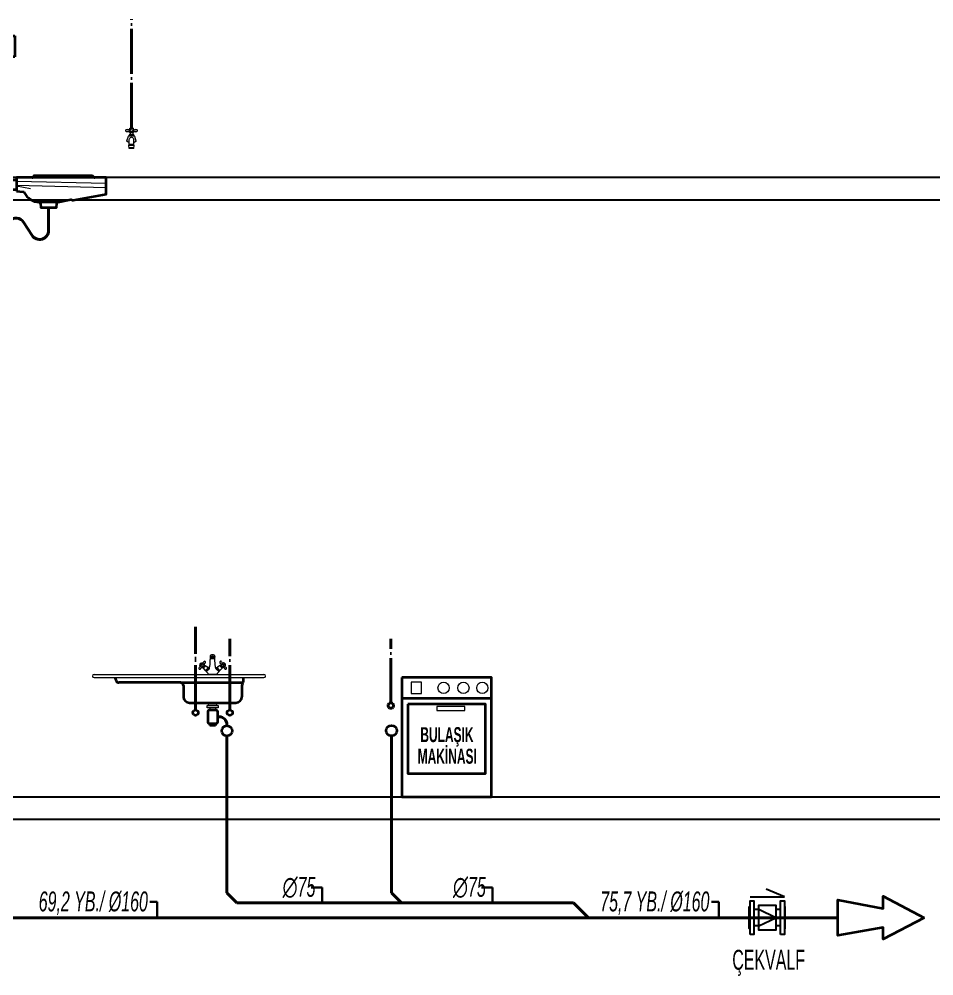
# Model space of a CAD drawing. Header units: centimetres. Extents: x 372964 to 529194, y 28783 to 59011.
# Drawn here: x 521078 to 521997, y 56288 to 57250 of the extents above; entities that cross this region are included whole.
import ezdxf
from ezdxf.enums import TextEntityAlignment as Align

# ---------------------------------------------------------------- set-up
doc = ezdxf.new("R2010")
doc.units = ezdxf.units.CM
for name, pattern in [('KESIK-3', [24, 20, -4]), ('SICAKSU1', [75, 60, -6, 0, -3, 0, -6]), ('SOGUKSU1', [72, 60, -6, 0, -6])]:
    doc.linetypes.add(name, pattern=pattern)
for name, color, linetype, lineweight in [('0-KRCN-MUTFAK-CİHAZ', 4, 'Continuous', 40), ('0-KRCN-SHT-02CIHAZ', 132, 'Continuous', 25), ('0-KRCN-SHT-EVYEBİRGÖZLÜ', 171, 'Continuous', 35), ('0-KRCN-SHT-MAKİNABULAŞIKÇAMAŞIR', 171, 'Continuous', 35), ('0-KRCN-SHT-PİSSU-BORU', 220, 'PISSU_LINE50', 40), ('0-KRCN-SHT-ROGAR', 151, 'Continuous', 35), ('0-KRCN-SHT-SICAKSU', 50, 'SICAKSU1', 40), ('0-KRCN-SHT-SOGUKSU', 141, 'SOGUKSU1', 40), ('0-KRCN-SHT-TUVALETKLOZET', 171, 'Continuous', 35), ('0-KRCN-SHT-TUVALETNORMAL', 171, 'Continuous', 35), ('0-KRCN-SHT-YAZI-ÇAP-PİSSU', 41, 'Continuous', 30), ('0-KRCN-SHT-ÇEKVALF', 4, 'Continuous', 25)]:
    doc.layers.add(name, color=color, linetype=linetype, lineweight=lineweight)
doc.styles.add('CAP', font='ARIALNB.TTF')
doc.styles.add('MUF', font='isocpeur.ttf')
doc.styles.add('style2', font='ARIALN.TTF', dxfattribs={"height": 0.1})
doc.styles.add('ÇAP-2', font='ARIALNBI.TTF')
doc.linetypes.add('PISSU_LINE50', pattern='A,50,-10,["C",MUF,S=10,R=0,X=1,Y=-5],0', length=60)

# ---------------------------------------------------------------- blocks, each defined once
blk = doc.blocks.new('0-MEK-SHT-ZKLN-ALATURKA TUVALET GIZLI')
at = {"layer": '0-KRCN-SHT-PİSSU-BORU', "ltscale": 0.5}
blk.add_lwpolyline([(-11, -20), (-11, -35.42, 0.748213), (0.05, -38.67), (5.74, -29.83, -0.478103), (15.02, -28.84), (21.95, -35.76)], format="xyb", dxfattribs=at)
at = {"layer": '0-KRCN-SHT-SOGUKSU', "ltscale": 0.5}
for p, q in [((-66.55, 33.5), (-66.55, 106.17)), ((19.45, 95), (19.45, 106.17))]:
    blk.add_line(p, q, dxfattribs=at)
at = {"layer": '0-KRCN-SHT-TUVALETKLOZET', "linetype": 'KESIK-3', "ltscale": 0.05}
for p, q in [((15.5, 0), (15.5, 96.59)), ((16.45, 95), (22.45, 95)), ((16.45, 60.42), (16.45, 95)), ((24.9, 90.5), (16.45, 90.5)), ((24.9, 90), (16.45, 90)), ((24.45, 90.5), (24.45, 93)), ((24.45, 88), (24.45, 90)), ((24.9, 90), (24.9, 90.5)), ((16.45, 85), (28.45, 85)), ((25.45, 87), (26.45, 87)), ((28.45, 77.5), (28.45, 85)), ((16.45, 77.5), (28.95, 77.5)), ((28.95, 73.5), (28.95, 77.5)), ((16.45, 73.5), (28.95, 73.5)), ((28.45, 58.5), (28.45, 73.5)), ((16.9, 59), (15.9, 59)), ((16.9, 58), (15.9, 58)), ((18.2, 59), (17.2, 59)), ((18.2, 58), (17.2, 58)), ((18.45, 58.5), (28.95, 58.5)), ((28.95, 54.5), (28.95, 58.5)), ((15.95, 54.5), (15.95, 56.79)), ((15.95, 54.5), (28.95, 54.5)), ((16.45, 54.5), (16.45, 41.5)), ((28.45, 41.5), (28.45, 54.5)), ((16.9, 39), (15.9, 39)), ((16.45, 41.5), (28.45, 41.5)), ((18.2, 39), (17.2, 39)), ((17.45, 39.3), (17.45, 41.5)), ((27.45, 38.5), (27.45, 41.5)), ((16.9, 38), (15.9, 38)), ((18.2, 38), (17.2, 38)), ((18.45, 37.5), (26.45, 37.5)), ((19.45, 37.5), (19.45, -1.5)), ((25.45, 37.5), (25.45, -3)), ((10.5, -1.75), (16.45, -1.75)), ((16.45, -1.25), (17.41, -1.25)), ((16.45, -8.75), (16.45, -1.25)), ((17.41, -8.75), (17.41, -1.25)), ((17.41, -2), (18.95, -2)), ((10.5, -8.25), (16.45, -8.25)), ((16.45, -8.75), (17.41, -8.75)), ((17.41, -8), (20.45, -8))]:
    blk.add_line(p, q, dxfattribs=at)
for points in [[(13.5, 81), (13.5, 95), (11.5, 95), (11.5, 81)], [(16.9, 59.7), (16.9, 57.3), (15.5, 57.3), (15.5, 57), (17.2, 57), (17.2, 60), (15.8, 60), (15.8, 63), (15.5, 63), (15.5, 59.7)], [(15.8, 59.8), (16.2, 59.8), (16.2, 60.8), (15.8, 60.8)], [(16.9, 57.7), (15.9, 57.7), (15.9, 59.3), (16.9, 59.3)], [(18.2, 57.7), (17.2, 57.7), (17.2, 59.3), (18.2, 59.3)], [(15.8, 44.8), (16.2, 44.8), (16.2, 45.8), (15.8, 45.8)], [(16.9, 39.7), (16.9, 37.3), (15.5, 37.3), (15.5, 37), (17.2, 37), (17.2, 40), (15.8, 40), (15.8, 43), (15.5, 43), (15.5, 39.7)], [(16.9, 37.7), (15.9, 37.7), (15.9, 39.3), (16.9, 39.3)], [(18.2, 37.7), (17.2, 37.7), (17.2, 39.3), (18.2, 39.3)]]:
    blk.add_lwpolyline(points, close=True, dxfattribs=at)
for points in [[(15.5, 63), (15.5, 67.3), (15.8, 67.3), (15.8, 63.3), (15.99, 63.3, -0.428923), (16.29, 62.99), (16.1, 60.3), (15.8, 60.3), (15.8, 63)], [(15.5, 43), (15.5, 47.3), (15.8, 47.3), (15.8, 43.3), (15.99, 43.3, -0.428923), (16.29, 42.99), (16.1, 40.3), (15.8, 40.3), (15.8, 43)]]:
    blk.add_lwpolyline(points, format="xyb", close=True, dxfattribs=at)
for points in [[(15.8, 60.6), (15.2, 60.6), (15.2, 60), (15.8, 60)], [(15.8, 45.6), (15.2, 45.6), (15.2, 45), (15.8, 45)]]:
    blk.add_lwpolyline(points, dxfattribs=at)
for centre, radius, start, end in [((22.45, 93), 2, 0, 90), ((25.45, 88), 1, 180, 270), ((26.45, 85), 2, 0, 90), ((26.45, 38.5), 1, 270, 0), ((18.45, 38.5), 1, 233.1301, 270), ((18.95, -1.5), 0.5, 270, 0), ((20.45, -3), 5, 270, 0)]:
    blk.add_arc(centre, radius, start, end, dxfattribs=at)
at = {"layer": '0-KRCN-SHT-TUVALETNORMAL', "color": 120, "lineweight": 20}
for p, q in [((-68.04, 31.5), (-68.04, 32.22)), ((-67.75, 32.83), (-67.6, 32.83)), ((-67.6, 33.13), (-67.43, 33.13)), ((-67.6, 32.83), (-66.38, 32.83)), ((-65.66, 33.13), (-67.43, 33.13)), ((-66.91, 33.47), (-66.91, 33.44)), ((-66.19, 33.44), (-66.91, 33.44)), ((-65.49, 32.83), (-66.38, 32.83)), ((-66.19, 33.47), (-66.19, 33.44)), ((-65.49, 33.13), (-65.66, 33.13)), ((-65.34, 32.83), (-65.49, 32.83)), ((-65.06, 31.5), (-65.06, 32.23)), ((-68.04, 31.5), (-68.04, 30.78)), ((-67.63, 29.01), (-67.87, 28.87)), ((-67.87, 28.87), (-67.87, 28.64)), ((-65.24, 28.64), (-67.86, 28.64)), ((-67.75, 30.18), (-67.39, 30.18)), ((-65.46, 29.01), (-67.63, 29.01)), ((-67.39, 30.18), (-67.39, 29.01)), ((-67.39, 30.18), (-65.71, 30.18)), ((-65.71, 30.18), (-65.71, 29.01)), ((-65.34, 30.18), (-65.71, 30.18)), ((-65.46, 29.01), (-65.22, 28.87)), ((-65.22, 28.87), (-65.22, 28.64)), ((-65.06, 31.5), (-65.06, 30.78)), ((-64.72, 21.66), (-68.38, 21.66)), ((-68.08, 19.51), (-68.38, 21.66)), ((-68.16, 20.05), (-64.94, 20.05)), ((-68.08, 21.66), (-68.08, 25.46)), ((-68.08, 22.3), (-65.01, 22.3)), ((-68.08, 19.51), (-65.01, 19.51)), ((-65.01, 21.66), (-65.01, 25.46)), ((-65.01, 19.51), (-64.72, 21.66)), ((-49.5, -4), (10.5, -2.5)), ((10.5, -5), (-49.5, -6.5)), ((10.5, -5.5), (1, -7.25))]:
    blk.add_line(p, q, dxfattribs=at)
at = {"layer": '0-KRCN-SHT-TUVALETNORMAL'}
blk.add_line((-16.83, -16.5), (-4.79, -16.5), dxfattribs=at)
at = {"layer": '0-KRCN-SHT-TUVALETNORMAL', "color": 120, "lineweight": 20}
for points in [[(-64.98, 28.03), (-68.11, 28.03, 0.32492), (-68.59, 27.68), (-69.56, 24.71, 0.32492), (-69.37, 24.15), (-68.08, 23.21, 0.32492)], [(-65.01, 23.21), (-63.72, 24.15, 0.32492), (-63.54, 24.71), (-64.51, 27.68, 0.32492), (-64.98, 28.03)]]:
    blk.add_lwpolyline(points, format="xyb", dxfattribs=at)
at = {"layer": '0-KRCN-SHT-TUVALETNORMAL'}
blk.add_lwpolyline([(10.5, -9), (6.06, -9.44, 0.254585), (5.27, -9.98, -0.264008), (-4.63, -16.48, 0.375015), (-5.56, -17.4), (-5.75, -20), (-16.25, -20), (-16.45, -17.22, 0.322367), (-17.2, -16.32), (-25.95, -14.63, 0.247409), (-26.27, -14.72, -0.271623), (-27.58, -15.06), (-49.5, -11), (-49.5, 0), (-41.92, 0), (10.5, 0)], format="xyb", close=True, dxfattribs=at)
blk.add_lwpolyline([(0, 0, -0.249958), (-0.75, 0.4), (-1.22, 1.1, 0.249958), (-1.97, 1.5), (-39.82, 1.5, 0.221736), (-40.51, 1.18), (-41.23, 0.32, -0.221736), (-41.92, 0)], format="xyb", dxfattribs=at)
at = {"layer": '0-KRCN-SHT-TUVALETNORMAL', "color": 120, "lineweight": 20}
for centre, radius, start, end in [((-69.56, 31.5), 0.843, 54.2766, 180), ((-68.58, 33.02), 0.963, 239.96372, 304.30256), ((-65.74, 31.5), 2.41, 146.63299, 162.67258), ((-67.6, 32.98), 0.15, 90, 270), ((-66.55, 32.23), 1.26, 106.60155, 134.41531), ((-66.55, 31.5), 0.843, 0, 180), ((-66.55, 31.46), 2.05, 90, 100.16425), ((-66.55, 31.46), 2.05, 79.83575, 90), ((-66.55, 32.23), 1.26, 45.58469, 73.39845), ((-65.49, 32.98), 0.15, 270, 90), ((-67.36, 31.5), 2.41, 17.4576, 33.36701), ((-64.51, 33.02), 0.963, 235.69744, 300.03628), ((-63.54, 31.5), 0.843, 0, 125.7234), ((-69.56, 31.5), 0.843, 180, 305.7234), ((-68.58, 29.98), 0.963, 55.69744, 122.84754), ((-67.42, 28.03), 0.781, 131.27178, 180.03958), ((-66.55, 25.46), 1.54, 0, 180), ((-65.74, 31.5), 2.41, 197.4576, 213.36701), ((-67.86, 28.52), 0.12, 90, 131.27178), ((-66.55, 31.5), 0.843, 180, 0), ((-67.36, 31.5), 2.41, 326.63299, 342.5424), ((-65.24, 28.52), 0.12, 48.72822, 90), ((-65.67, 28.03), 0.781, 359.96042, 48.72822), ((-64.51, 29.99), 0.963, 59.96372, 124.30256), ((-63.54, 31.5), 0.843, 234.2766, 0)]:
    blk.add_arc(centre, radius, start, end, dxfattribs=at)
blk = doc.blocks.new('*U60')
at = {"layer": '0-KRCN-SHT-EVYEBİRGÖZLÜ', "color": 120, "lineweight": 20}
for p, q in [((-1.33, 94.81), (-1.38, 93.63)), ((-1.19, 93.64), (-1.19, 93.63)), ((-1.19, 93.63), (-1.18, 92.96)), ((1.25, 93.64), (1.24, 92.97)), ((1.25, 93.65), (1.25, 93.64)), ((1.38, 94.82), (1.44, 93.64)), ((-7.75, 87.2), (-8.23, 87.58)), ((-8.23, 87.58), (-8.23, 87.58)), ((-7.75, 87.2), (-7.28, 86.83)), ((-7.28, 86.83), (-7.28, 86.83)), ((-6.2, 89.17), (-6.68, 89.55)), ((-6.68, 89.55), (-6.68, 89.55)), ((-6.47, 86.89), (-6.13, 86.62)), ((-6.37, 86.31), (-4.86, 84.73)), ((-6.2, 89.17), (-5.73, 88.8)), ((-5.73, 88.8), (-5.73, 88.79)), ((-5.6, 88), (-5.25, 87.73)), ((-5.01, 88.04), (-3.11, 86.94)), ((-4.51, 84.42), (-4.86, 84.73)), ((-4.35, 84.29), (-4.51, 84.42)), ((-4.24, 84.1), (-4.32, 84.17)), ((-2.74, 86.68), (-3.11, 86.94)), ((-2.57, 86.55), (-2.74, 86.68)), ((-2.16, 86.7), (-2.42, 86.53)), ((2.25, 86.71), (2.51, 86.55)), ((2.67, 86.57), (2.83, 86.7)), ((2.83, 86.7), (3.2, 86.95)), ((5.1, 88.07), (3.2, 86.95)), ((4.35, 84.13), (4.43, 84.19)), ((4.46, 84.32), (4.62, 84.45)), ((4.62, 84.45), (4.97, 84.76)), ((6.46, 86.35), (4.97, 84.76)), ((5.68, 88.03), (5.34, 87.76)), ((6.28, 89.21), (5.81, 88.83)), ((5.81, 88.83), (5.81, 88.83)), ((6.56, 86.92), (6.22, 86.65)), ((6.28, 89.21), (6.76, 89.58)), ((6.76, 89.58), (6.76, 89.58)), ((7.85, 87.24), (7.37, 86.86)), ((7.37, 86.86), (7.37, 86.87)), ((7.85, 87.24), (8.32, 87.62)), ((8.32, 87.62), (8.32, 87.62)), ((-79.39, 82), (34.44, 82)), ((-79.39, 80), (34.44, 80)), ((2.86, 82), (-2.74, 82)), ((-2.73, 61.2), (-2.95, 63.13)), ((2.91, 61.2), (-2.73, 61.2)), ((-1.8, 59.75), (-1.8, 58.25)), ((1.98, 59.75), (1.98, 58.25)), ((2.91, 61.2), (3.12, 63.13))]:
    blk.add_line(p, q, dxfattribs=at)
at = {"layer": '0-KRCN-SHT-EVYEBİRGÖZLÜ', "linetype": 'Continuous'}
for p, q in [((-65.39, 80), (-64.57, 77.87)), ((20.44, 80), (20.44, 76.97)), ((-21.54, 76.6), (-62.7, 76.6)), ((-21.54, 76.6), (20.4, 76.6)), ((-19.54, 74.6), (-19.54, 67.13)), ((19.66, 74.6), (19.66, 67.13)), ((-15.54, 63.13), (15.66, 63.13)), ((-1.8, 49.07), (-1.8, 47.93)), ((1.98, 47.93), (-1.8, 47.93)), ((1.98, 49.07), (1.98, 47.93))]:
    blk.add_line(p, q, dxfattribs=at)
at = {"layer": '0-KRCN-SHT-EVYEBİRGÖZLÜ', "color": 120, "lineweight": 20}
for points in [[(-2.15, 86.04), (-1.97, 86.88), (-1.84, 87.52), (-1.74, 88.01), (-1.67, 88.39), (-1.63, 88.7), (-1.61, 88.98), (-1.59, 89.27), (-1.58, 89.61), (-1.57, 90.04), (-1.56, 90.55), (-1.54, 91.13), (-1.51, 91.77), (-1.48, 92.48), (-1.44, 93.23), (-1.39, 94.02), (-1.33, 94.8)], [(2.25, 86.05), (2.07, 86.89), (1.93, 87.53), (1.83, 88.02), (1.76, 88.4), (1.72, 88.71), (1.69, 88.99), (1.67, 89.28), (1.66, 89.62), (1.65, 90.05), (1.63, 90.55), (1.61, 91.14), (1.58, 91.78), (1.54, 92.49), (1.5, 93.24), (1.44, 94.03), (1.38, 94.8)]]:
    blk.add_lwpolyline(points, dxfattribs=at)
for points in [[(0.03, 94.24, 0.043526), (-0.55, 94.18, 0.056893), (-0.97, 94.06, 0.099366), (-1.3, 93.83, 0.195773), (-1.38, 93.63, 0.195773), (-1.3, 93.43, 0.037242), (-1.19, 93.33)], [(0.03, 94.16, 0.043526), (-0.47, 94.11, 0.056893), (-0.83, 94, 0.099366), (-1.12, 93.8, 0.184554), (-1.19, 93.64)], [(0.02, 94.24, -0.043526), (0.6, 94.19, -0.056893), (1.03, 94.06, -0.099366), (1.36, 93.83, -0.195773), (1.44, 93.64, -0.195773), (1.36, 93.44, -0.037242), (1.25, 93.34)], [(0.02, 94.16, -0.043526), (0.52, 94.11, -0.056893), (0.89, 94, -0.099366), (1.18, 93.81, -0.184554), (1.25, 93.65)], [(0.51, 93.35, -0.049816), (0.79, 93.26, -0.099769), (1.05, 93.08, -0.194284), (1.11, 92.93, -0.194284), (1.05, 92.78, -0.099769), (0.79, 92.6, -0.057439), (0.47, 92.5, -0.044019), (0.02, 92.47)], [(-5.5, 87.03, -0.022357), (-5.8, 86.69, -0.030945), (-6.04, 86.46, -0.06719), (-6.29, 86.3, -0.279259), (-6.37, 86.31, -0.279259), (-6.39, 86.38, -0.06719), (-6.3, 86.67, -0.006273), (-6.27, 86.73)], [(-5.57, 87.08, -0.022357), (-5.76, 86.86, -0.030945), (-5.91, 86.72, -0.064807), (-6.08, 86.61, -0.279259), (-6.13, 86.62)], [(-5.25, 87.73, -0.279259), (-5.24, 87.68, -0.06719), (-5.3, 87.5, -0.030945), (-5.4, 87.32, -0.022357), (-5.57, 87.08)], [(-5.4, 87.84, -0.006992), (-5.34, 87.89, -0.06719), (-5.09, 88.05, -0.279259), (-5.01, 88.04, -0.279259), (-4.98, 87.97, -0.06719), (-5.08, 87.68, -0.030945), (-5.24, 87.4, -0.022357), (-5.5, 87.03)], [(-3.77, 85.67, -0.02231), (-4.15, 85.22, -0.030883), (-4.46, 84.94, -0.067083), (-4.79, 84.73, -0.198167), (-4.86, 84.73)], [(-3.39, 85.37, -0.021718), (-3.77, 84.92, -0.030097), (-4.09, 84.62, -0.065706), (-4.42, 84.41, -0.282456), (-4.51, 84.42, -0.02931), (-4.52, 84.43)], [(-4.38, 84.32, 0.003674), (-4.38, 84.3, 0.279259), (-4.35, 84.19)], [(-3.23, 85.24, -0.021423), (-3.61, 84.79, -0.029703), (-3.92, 84.49, -0.065007), (-4.25, 84.28, -0.283952), (-4.35, 84.29)], [(-4.17, 84.12, 0.06719), (-3.81, 84.34, 0.030945), (-3.48, 84.65, 0.022357), (-3.08, 85.12, 0.022357), (-2.71, 85.63, 0.030945), (-2.49, 86.02, 0.06719), (-2.36, 86.42, 0.279259), (-2.4, 86.52)], [(-3.11, 86.94, -0.159274), (-3.1, 86.88, -0.067083), (-3.22, 86.51, -0.030883), (-3.43, 86.14, -0.02231), (-3.77, 85.67)], [(-2.75, 86.69, -0.035922), (-2.74, 86.68, -0.282456), (-2.7, 86.59, -0.065706), (-2.83, 86.22, -0.030097), (-3.04, 85.85, -0.021718), (-3.39, 85.37)], [(-2.57, 86.55, -0.283952), (-2.54, 86.46, -0.065007), (-2.67, 86.09, -0.029703), (-2.88, 85.72, -0.021423), (-3.23, 85.24)], [(-2.57, 86.55, -0.003674), (-2.55, 86.56, -0.279259), (-2.44, 86.55)], [(2.44, 86.48, 0.200512), (2.43, 86.4, 0.06719), (2.57, 86.01, 0.030945), (2.8, 85.63, 0.022357), (3.19, 85.13, 0.022357), (3.61, 84.67, 0.030945), (3.95, 84.37, 0.06719), (4.31, 84.16, 0.279259), (4.41, 84.18)], [(2.67, 86.57, 0.003674), (2.64, 86.58, 0.279259), (2.54, 86.57)], [(2.67, 86.57, 0.283952), (2.64, 86.48, 0.065007), (2.77, 86.11, 0.029703), (2.98, 85.74, 0.021423), (3.33, 85.26)], [(2.84, 86.71, 0.035922), (2.83, 86.7, 0.282456), (2.8, 86.61, 0.065706), (2.93, 86.24, 0.030097), (3.14, 85.87, 0.021718), (3.49, 85.38)], [(3.2, 86.95, 0.159274), (3.19, 86.89, 0.067083), (3.32, 86.53, 0.030883), (3.53, 86.16, 0.02231), (3.87, 85.69)], [(3.33, 85.26, 0.021423), (3.72, 84.81, 0.029703), (4.03, 84.52, 0.065007), (4.36, 84.31, 0.283952), (4.46, 84.32)], [(3.49, 85.38, 0.021718), (3.88, 84.94, 0.030097), (4.19, 84.64, 0.065706), (4.52, 84.44, 0.282456), (4.62, 84.45, 0.02931), (4.63, 84.45)], [(3.87, 85.69, 0.02231), (4.25, 85.25, 0.030883), (4.56, 84.96, 0.067083), (4.89, 84.76, 0.198167), (4.97, 84.76)], [(4.48, 84.34, -0.003674), (4.49, 84.32, -0.279259), (4.46, 84.22)], [(5.49, 87.87, 0.006992), (5.43, 87.92, 0.06719), (5.17, 88.08, 0.279259), (5.1, 88.07, 0.279259), (5.07, 87.99, 0.06719), (5.16, 87.71, 0.030945), (5.33, 87.43, 0.022357), (5.59, 87.06)], [(5.34, 87.76, 0.279259), (5.32, 87.71, 0.06719), (5.39, 87.53, 0.030945), (5.49, 87.35, 0.022357), (5.66, 87.11)], [(5.59, 87.06, 0.022357), (5.89, 86.72, 0.030945), (6.13, 86.49, 0.06719), (6.39, 86.34, 0.279259), (6.46, 86.35, 0.279259), (6.49, 86.42, 0.06719), (6.4, 86.7, 0.006273), (6.37, 86.76)], [(5.66, 87.11, 0.022357), (5.85, 86.89, 0.030945), (6.01, 86.75, 0.064807), (6.17, 86.64, 0.279259), (6.22, 86.65)]]:
    blk.add_lwpolyline(points, format="xyb", dxfattribs=at)
for points in [[(0.02, 93.52, -0.046919), (0.52, 93.48, -0.06059), (0.88, 93.36, -0.101877), (1.17, 93.16, -0.18587), (1.24, 92.97, -0.18587), (1.17, 92.79, -0.101877), (0.89, 92.58, -0.06059), (0.52, 92.46, -0.046919), (0.03, 92.41, -0.046919), (-0.46, 92.45, -0.06059), (-0.83, 92.56, -0.101877), (-1.11, 92.77, -0.18587), (-1.19, 92.95, -0.18587), (-1.12, 93.14, -0.101877), (-0.83, 93.35, -0.06059), (-0.47, 93.47, -0.046919)], [(0.02, 92.53, -0.048311), (-0.36, 92.57, -0.062066), (-0.64, 92.66, -0.102741), (-0.86, 92.82, -0.182029), (-0.91, 92.97, -0.182029), (-0.86, 93.12, -0.102741), (-0.64, 93.28, -0.062066), (-0.36, 93.38, -0.048311), (0.02, 93.41, -0.048311), (0.4, 93.38, -0.062066), (0.69, 93.29, -0.102741), (0.9, 93.12, -0.182029), (0.96, 92.97, -0.182029), (0.9, 92.83, -0.102741), (0.69, 92.66, -0.062066), (0.4, 92.57, -0.048311)]]:
    blk.add_lwpolyline(points, format="xyb", close=True, dxfattribs=at)
blk.add_lwpolyline([(3.7, 61.2), (3.7, 59.75), (-3.52, 59.75), (-3.52, 61.2)], close=True, dxfattribs=at)
at = {"layer": '0-KRCN-SHT-EVYEBİRGÖZLÜ', "linetype": 'Continuous'}
blk.add_lwpolyline([(3.22, 57.25), (3.22, 50.07, -0.414214), (2.22, 49.07), (-2.05, 49.07, -0.414214), (-3.05, 50.07), (-3.05, 57.25, -0.414214), (-2.05, 58.25), (2.22, 58.25, -0.414214)], format="xyb", close=True, dxfattribs=at)
at = {"layer": '0-KRCN-SHT-EVYEBİRGÖZLÜ', "color": 120, "lineweight": 20}
for centre in [(-6.53, 87.84), (6.62, 87.87)]:
    blk.add_circle(centre, 0.708, dxfattribs=at)
at = {"layer": '0-KRCN-SHT-EVYEBİRGÖZLÜ'}
for centre, radius in [((-11.4, 56.48), 1.84), ((11.58, 56.48), 1.84), ((9.6, 44.28), 3.5)]:
    blk.add_circle(centre, radius, dxfattribs=at)
at = {"layer": '0-KRCN-SHT-EVYEBİRGÖZLÜ', "color": 120, "lineweight": 20}
for centre, radius, start, end in [((-6.14, 87.53), 2.59, 121.07698, 127.16391), ((-7.41, 89.65), 0.126, 339.46541, 126.02299), ((-7.36, 89.64), 0.126, 343.65346, 89.67862), ((-6.92, 90.32), 0.81, 287.50667, 351.84552), ((-5.41, 90.17), 0.708, 51.80924, 177.53263), ((-5.41, 90.17), 0.708, 286.08584, 51.80924), ((-1.23, 94.8), 0.101, 125.41643, 186.21199), ((0.02, 93.03), 2.27, 54.58357, 125.41643), ((1.28, 94.8), 0.101, 353.78801, 54.58357), ((5.49, 90.2), 0.708, 128.5, 254.2234), ((5.49, 90.2), 0.708, 2.7766, 128.5), ((7, 90.36), 0.81, 188.46372, 252.80256), ((7.44, 89.68), 0.126, 90.63062, 196.65577), ((7.49, 89.69), 0.126, 54.28624, 200.84382), ((6.23, 87.56), 2.59, 53.14532, 59.23225), ((-8.54, 86.2), 0.708, 106.08584, 231.80924), ((-8.54, 86.2), 0.708, 231.80924, 357.53263), ((-9.04, 87.63), 0.81, 291.77295, 356.1118), ((-8.5, 88.26), 0.126, 152.07316, 308.51753), ((-6.14, 87.53), 2.59, 156.60865, 162.36929), ((-8.48, 88.22), 0.126, 196.10837, 299.96501), ((-7.37, 88.49), 1.19, 103.3712, 180.40622), ((-7.48, 88.58), 1.04, 100.042, 183.57647), ((-8.47, 88.52), 0.0506, 183.57647, 295.45205), ((-7.29, 88.43), 1.24, 196.03607, 196.61925), ((-6.56, 88.72), 2.02, 198.44222, 214.48181), ((-9.11, 89.86), 1.53, 295.45205, 348.16642), ((-8.43, 88.98), 0.0101, 157.37072, 292.48233), ((-9.4, 90.09), 2.21, 295.8507, 347.36491), ((-8.65, 89.51), 0.581, 292.48233, 350.84745), ((-9.29, 90.01), 2.04, 295.17635, 348.60232), ((-8.09, 89.42), 0.0101, 350.84745, 125.95905), ((-7.03, 86.05), 0.81, 107.50667, 174.65677), ((-7.66, 89.56), 0.0506, 348.16642, 100.042), ((-6.76, 88.02), 0.607, 58.71002, 224.90845), ((-6.56, 88.72), 2.02, 249.13666, 264.24303), ((-7.29, 88.43), 1.24, 86.99922, 87.54714), ((-7.4, 87.65), 2.02, 69.13666, 85.17625), ((-7.95, 88.95), 2.54, 297.89821, 345.72026), ((-6.76, 86.71), 0.00506, 264.24303, 297.89821), ((-4.92, 88.74), 0.81, 108.9617, 176.1118), ((-7.4, 87.65), 2.02, 19.37544, 34.31338), ((-5.49, 88.32), 0.00506, 345.72026, 19.37544), ((-4.25, 84.27), 0.129, 216.05853, 242.69173), ((-4.21, 84.21), 0.0996, 238.69845, 298.25306), ((-7.05, 80.52), 4.55, 19.02996, 51.9978), ((-3.42, 86.34), 1.31, 287.05789, 346.6638), ((-2.5, 86.43), 0.129, 39.4248, 66.05801), ((2.52, 87.14), 0.506, 203.45422, 238.34139), ((3.52, 86.36), 1.31, 193.64544, 253.25134), ((2.59, 86.4), 0.167, 117.47921, 151.90904), ((2.59, 86.45), 0.129, 114.25123, 140.88443), ((7.18, 80.55), 4.55, 128.31143, 161.48011), ((4.35, 84.29), 0.129, 297.61751, 324.25071), ((5, 88.77), 0.81, 4.19744, 71.34754), ((7.49, 87.69), 2.02, 145.99585, 160.9338), ((8.03, 88.99), 2.54, 194.58898, 242.41102), ((5.58, 88.35), 0.00506, 160.9338, 194.58898), ((6.85, 88.06), 0.607, 315.40079, 121.59921), ((7.49, 87.69), 2.02, 95.13299, 111.17258), ((6.86, 86.75), 0.00506, 242.41102, 276.0662), ((6.64, 88.76), 2.02, 276.0662, 291.17258), ((7.38, 88.47), 1.24, 92.7621, 93.31002), ((9.47, 90.14), 2.21, 192.94433, 244.45853), ((9.37, 90.06), 2.04, 191.70691, 245.13288), ((7.13, 86.09), 0.81, 5.65246, 72.80256), ((7.74, 89.6), 0.0506, 80.26724, 192.14282), ((9.18, 89.91), 1.53, 192.14282, 244.85718), ((7.45, 88.53), 1.19, 359.90301, 76.93804), ((7.57, 88.62), 1.04, 356.73276, 80.26724), ((8.64, 86.24), 0.708, 182.7766, 308.5), ((8.17, 89.46), 0.0101, 54.35018, 189.46179), ((8.73, 89.55), 0.581, 189.46179, 247.8269), ((6.64, 88.76), 2.02, 325.82742, 341.86701), ((9.13, 87.68), 0.81, 184.19744, 248.53628), ((8.52, 89.02), 0.0101, 247.8269, 22.93851), ((8.59, 88.3), 0.126, 231.79171, 28.23607), ((8.57, 88.26), 0.126, 240.34423, 344.20087), ((8.55, 88.57), 0.0506, 244.85718, 356.73276), ((7.38, 88.47), 1.24, 343.68998, 344.27317), ((6.23, 87.56), 2.59, 17.93994, 23.70059), ((8.64, 86.24), 0.708, 308.5, 74.2234), ((-79.39, 81), 1, 90, 270), ((34.44, 81), 1, 270, 90)]:
    blk.add_arc(centre, radius, start, end, dxfattribs=at)
at = {"layer": '0-KRCN-SHT-EVYEBİRGÖZLÜ', "linetype": 'Continuous'}
for centre, radius, start, end in [((-62.7, 78.6), 2, 201.27478, 270), ((18.44, 76.97), 2, 323.64036, 0), ((-21.54, 74.6), 2, 0, 90), ((21.66, 74.6), 2, 143.64036, 180), ((-15.54, 67.13), 4, 180, 270), ((15.66, 67.13), 4, 270, 0)]:
    blk.add_arc(centre, radius, start, end, dxfattribs=at)
at = {"layer": '0-KRCN-SHT-PİSSU-BORU', "ltscale": 0.5}
for p, q in [((3.22, 53.66), (4.6, 53.66)), ((9.6, 47.78), (9.6, 48.66))]:
    blk.add_line(p, q, dxfattribs=at)
blk.add_arc((4.6, 48.66), 5, 0, 90, dxfattribs=at)
at = {"layer": '0-KRCN-SHT-SICAKSU', "ltscale": 0.5}
blk.add_line((-11.4, 58.31), (-11.4, 114), dxfattribs=at)
at = {"layer": '0-KRCN-SHT-SOGUKSU', "ltscale": 0.5}
blk.add_line((11.58, 58.31), (11.58, 106), dxfattribs=at)
blk = doc.blocks.new('0-MEK-SHT-ZKLN-MAKİNA BULAŞIK')
at = {"layer": '0-KRCN-SHT-MAKİNABULAŞIKÇAMAŞIR'}
blk.add_line((-30, 66.15), (30, 66.15), dxfattribs=at)
at = {"layer": '0-KRCN-SHT-MAKİNABULAŞIKÇAMAŞIR', "linetype": 'Continuous'}
for points in [[(-30, 80), (-30, 0), (30, 0), (30, 80)], [(-26, 62.15), (-26, 15.74), (26, 15.74), (26, 62.15)]]:
    blk.add_lwpolyline(points, close=True, dxfattribs=at)
at = {"layer": '0-KRCN-SHT-MAKİNABULAŞIKÇAMAŞIR', "color": 120, "linetype": 'Continuous', "lineweight": 20}
for points in [[(-23.84, 76.85), (-23.84, 69.29), (-16.91, 69.29), (-16.91, 76.85)], [(-6.62, 60.56), (-6.62, 57.91), (12.15, 57.91), (12.15, 60.56)]]:
    blk.add_lwpolyline(points, close=True, dxfattribs=at)
for centre in [(-2.07, 73.07), (11.24, 73.07), (23.88, 73.07)]:
    blk.add_circle(centre, 3.78, dxfattribs=at)
at = {"layer": '0-KRCN-SHT-MAKİNABULAŞIKÇAMAŞIR', "linetype": 'Continuous'}
blk.add_circle((-36.96, 44.43), 3.54, dxfattribs=at)
at = {"layer": '0-KRCN-SHT-PİSSU-BORU', "ltscale": 0.5}
blk.add_line((-36.96, 40.89), (-36.96, 0), dxfattribs=at)
at = {"layer": '0-KRCN-SHT-SOGUKSU', "ltscale": 0.5}
blk.add_line((-37.39, 63.04), (-37.39, 106), dxfattribs=at)
blk.add_circle((-37.39, 61.2), 1.84, dxfattribs=at)
at = {"layer": '0-KRCN-SHT-MAKİNABULAŞIKÇAMAŞIR', "color": 120, "linetype": 'Continuous', "lineweight": 20, "style": 'CAP', "width": 0.7}
for s, p in [('BULAŞIK', (0.18, 40.31)), ('MAKİNASI', (0.4, 28.42))]:
    blk.add_text(s, height=10, dxfattribs=at).set_placement(p, align=Align.MIDDLE)
blk = doc.blocks.new('G$CADAFA931')
blk.add_wipeout([(-2.03, 4.81), (-1.71, 4.81), (-1.71, 7.48), (0, 7.48), (0, 3.69), (2.17, 3.69), (2.17, 5.59), (9.8, 5.59), (9.8, 3.69), (11.97, 3.69), (11.97, 7.48), (13.68, 7.48), (13.68, 4.81), (14, 4.81), (14, -4.81), (13.68, -4.81), (13.68, -7.48), (11.97, -7.48), (11.97, -3.69), (9.8, -3.69), (9.8, -5.59), (2.17, -5.59), (2.17, -3.69), (0, -3.69), (0, -7.48), (-1.71, -7.48), (-1.71, -4.81), (-2.03, -4.81)]).dxf.layer = '0-KRCN-SHT-ÇEKVALF'
at = {"layer": '0-KRCN-SHT-ÇEKVALF'}
for p, q in [((2.17, 3.69), (0, 3.69)), ((2.17, 3.69), (9.8, 0)), ((9.8, 0), (2.17, -3.69)), ((11.97, 3.69), (9.8, 3.69)), ((2.17, -3.69), (0, -3.69)), ((9.79, -0.01), (9.8, -0.01)), ((11.97, -3.69), (9.8, -3.69)), ((-1.71, -9.25), (13.68, -9.25)), ((13.68, -9.25), (5.52, -12.76))]:
    blk.add_line(p, q, dxfattribs=at)
for points in [[(-1.71, 4.81), (-2.03, 4.81), (-2.03, -4.81), (-1.71, -4.81)], [(5.19, -5.59), (9.8, -5.59), (9.8, 5.59), (2.17, 5.59), (2.17, -5.59), (5.19, -5.59)], [(13.68, 4.81), (14, 4.81), (14, -4.81), (13.68, -4.81)]]:
    blk.add_lwpolyline(points, dxfattribs=at)
for points in [[(-1.71, 7.48), (-1.71, -7.48), (0, -7.48), (0, 7.48)], [(11.97, 7.48), (11.97, -7.48), (13.68, -7.48), (13.68, 7.48)]]:
    blk.add_lwpolyline(points, close=True, dxfattribs=at)

msp = doc.modelspace()

# ---------------------------------------------------------------- linework, layer by layer
at = {"layer": '0-KRCN-SHT-02CIHAZ', "color": 8}
for p, q in [((523558.771, 57090.55), (503312.649, 57090.55)), ((503312.649, 57068.05), (523558.771, 57068.05)), ((503312.649, 56468.05), (523558.771, 56468.05)), ((523558.771, 56445.55), (503312.649, 56445.55))]:
    msp.add_line(p, q, dxfattribs=at)
at = {"layer": '0-KRCN-SHT-PİSSU-BORU'}
for p, q in [((521286.344, 56529.224), (521286.344, 56371.717)), ((521451.677, 56468.05), (521451.677, 56371.717)), ((521296.344, 56361.717), (521286.344, 56371.717)), ((521461.677, 56361.717), (521451.677, 56371.717)), ((521296.344, 56361.717), (521634.555, 56361.717)), ((521649.555, 56346.717), (521634.555, 56361.717))]:
    msp.add_line(p, q, dxfattribs=at)
at = {"layer": '0-KRCN-SHT-ROGAR'}
msp.add_lwpolyline([(521986.905, 56346.749), (521945.573, 56325.113), (521945.591, 56337.024), (521900.233, 56328.843), (521900.233, 56364.591), (521945.593, 56356.002), (521945.573, 56368.385), (521986.905, 56346.749)], dxfattribs=at)
at = {"layer": '0-KRCN-SHT-YAZI-ÇAP-PİSSU', "linetype": 'Continuous'}
for p, q in [((521370.998, 56377.112), (521382.088, 56377.112)), ((521382.088, 56377.112), (521382.088, 56361.717)), ((521542.18, 56377.112), (521553.27, 56377.112)), ((521553.27, 56377.112), (521553.27, 56361.717)), ((521209.013, 56362.723), (521216.324, 56362.723)), ((521216.324, 56362.723), (521216.324, 56346.717)), ((521773.071, 56362.723), (521780.383, 56362.723)), ((521780.383, 56362.723), (521780.383, 56346.717))]:
    msp.add_line(p, q, dxfattribs=at)

# ---------------------------------------------------------------- block references
at = {"layer": '0-KRCN-MUTFAK-CİHAZ', "linetype": 'Continuous', "xscale": 1.5, "yscale": 1.5, "zscale": 1.5}
msp.add_blockref('0-MEK-SHT-ZKLN-MAKİNA BULAŞIK', (521507.124, 56468.05), dxfattribs=at)
at = {"layer": '0-KRCN-SHT-EVYEBİRGÖZLÜ', "xscale": 1.5, "yscale": 1.5, "zscale": 1.5}
msp.add_blockref('*U60', (521271.946, 56468.05), dxfattribs=at)
at = {"layer": '0-KRCN-SHT-TUVALETNORMAL', "xscale": -1.5, "yscale": 1.5, "zscale": 1.5}
msp.add_blockref('0-MEK-SHT-ZKLN-ALATURKA TUVALET GIZLI', (521090.673, 57090.293), dxfattribs=at)
at = {"layer": '0-KRCN-SHT-ÇEKVALF', "xscale": -2.25, "yscale": 2.25, "zscale": 2.25, "rotation": 180}
msp.add_blockref('G$CADAFA931', (521815.702, 56346.717), dxfattribs=at)

# ---------------------------------------------------------------- texts
at = {"layer": '0-KRCN-SHT-YAZI-ÇAP-PİSSU', "linetype": 'Continuous', "style": 'ÇAP-2', "width": 0.7}
for p in [(521342.252, 56367.77), (521513.434, 56367.77)]:
    msp.add_text('∅75', height=20, dxfattribs=at).set_placement(p)
for s, p in [('69,2 YB./ %%C160', (521206.988, 56363.071)), ('75,7 YB./ %%C160', (521771.046, 56363.071))]:
    msp.add_text(s, height=20, dxfattribs=at).set_placement(p, align=Align.MIDDLE_RIGHT)
at = {"layer": '0-KRCN-SHT-ÇEKVALF', "style": 'style2', "width": 0.7}
msp.add_text('ÇEKVALF', height=20, dxfattribs=at).set_placement((521794.066, 56294.45, -492.04))

# ---------------------------------------------------------------- next in the draw order: linework, layer by layer
at = {"layer": '0-KRCN-SHT-PİSSU-BORU'}
msp.add_line((514135.9, 56346.717), (521900.233, 56346.717), dxfattribs=at)

doc.saveas('drawing.dxf')
